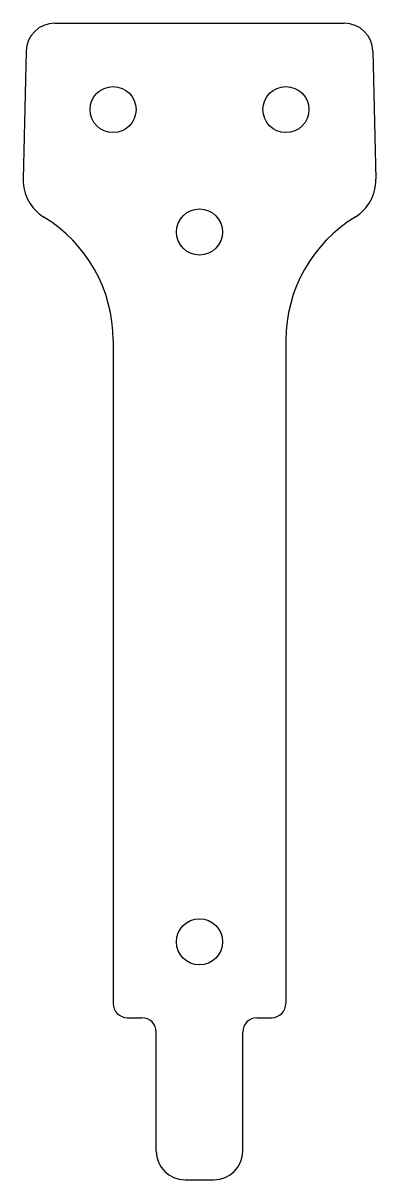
# Model space of a CAD drawing. Header units: millimetres. Extents: x -12.2 to 12.2, y 16 to 96.3.
import ezdxf

# ---------------------------------------------------------------- set-up
doc = ezdxf.new("R2010")
doc.units = ezdxf.units.MM
doc.header["$MEASUREMENT"] = 0
doc.layers.add('Deadcat Arms', color=50, linetype='Continuous')

msp = doc.modelspace()

# ---------------------------------------------------------------- linework, layer by layer
at = {"layer": 'Deadcat Arms'}
for p, q in [((-10.044, 96.281), (10.044, 96.281)), ((-12.044, 94.326), (-12.244, 85.455)), ((12.044, 94.326), (12.244, 85.455)), ((-6, 74.281), (-6, 28.254)), ((6, 74.281), (6, 28.254)), ((-5, 27.254), (-4, 27.254)), ((4, 27.254), (5, 27.254)), ((-3, 18.004), (-3, 26.254)), ((3, 18.004), (3, 26.254)), ((-1, 16.004), (1, 16.004))]:
    msp.add_line(p, q, dxfattribs=at)
for centre in [(-6, 90.281), (6, 90.281), (0, 81.785), (0, 32.527)]:
    msp.add_circle(centre, 1.6, dxfattribs=at)
for centre, radius, start, end in [((-10.044, 94.281), 2, 90, 178.71106), ((10.044, 94.281), 2, 1.28894, 90), ((-9.244, 85.388), 3, 178.71106, 238.69013), ((9.244, 85.388), 3, 301.30987, 1.28894), ((-16, 74.281), 10, 360, 58.69013), ((16, 74.281), 10, 121.30987, 180), ((-5, 28.254), 1, 180, 270), ((5, 28.254), 1, 270, 0), ((-4, 26.254), 1, 0, 90), ((4, 26.254), 1, 90, 180), ((-1, 18.004), 2, 180, 270), ((1, 18.004), 2, 270, 0)]:
    msp.add_arc(centre, radius, start, end, dxfattribs=at)

doc.saveas('drawing.dxf')
